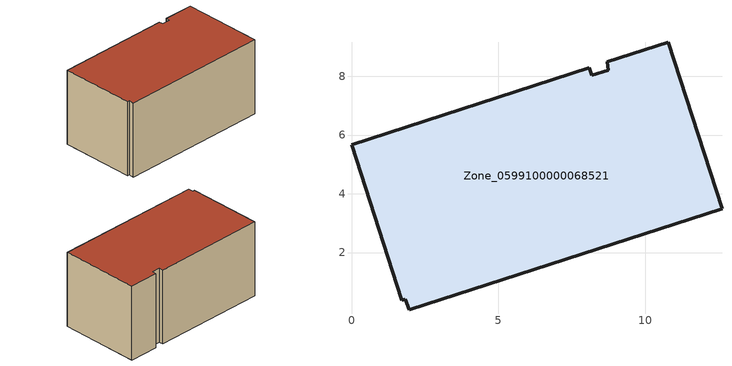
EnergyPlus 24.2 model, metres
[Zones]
Zone_0599100000068521
 floor ground (C_G): 8.18,8.03 8.74,8.2 8.7,8.49 10.79,9.17 12.61,3.5 1.96,0.04 1.84,0.41 1.71,0.37 0,5.67 8.09,8.29 z3.9
 wall outside (C_F): 12.61,3.5 10.79,9.17 8.7,8.49 8.74,8.2 8.18,8.03 8.09,8.29 0,5.67 1.71,0.37 1.84,0.41 1.96,0.04 12.61,3.5 z3.9:9.56
 roof outside (C_R): 1.84,0.41 1.96,0.04 12.61,3.5 10.79,9.17 8.7,8.49 8.74,8.2 8.18,8.03 8.09,8.29 0,5.67 1.71,0.37 z9.56
[BUILDING]
Pand.0599100000068521: North Axis=0; Terrain=City; Loads Convergence Tolerance Value=0.04; Temperature Convergence Tolerance Value=0.4; Solar Distribution=FullExterior; Maximum Number of Warmup Days=25; Minimum Number of Warmup Days=1
[Site:Location]
Rotterdam.The.Hague.AP_ZH_NLD Design_Conditions: Latitude=51.96; Longitude=4.45; Time Zone=1; Elevation=-4.5
[SITE:GROUNDTEMPERATURE:BUILDINGSURFACE]
18, 18, 18, 18, 18, 18, 18, 18, 18, 18, 18, 18
[MATERIAL] Thermal Absorptance=0.9; Solar Absorptance=0.7; Visible Absorptance=0.7
Name | Roughness | Thickness | Conductivity | Density | Specific Heat
G.TI.1946-1964 | MediumSmooth | 0.15 | 1 | 540 | 1210
F.TI.1946-1964 | Rough | 0.3 | 0.857143 | 1920 | 840
R.TI.1946-1964 | MediumRough | 0.2 | 0.277778 | 1500 | 1000
[CONSTRUCTION]
C_G: G.TI.1946-1964
C_F: F.TI.1946-1964
C_R: R.TI.1946-1964
[ZONE]
Zone_0599100000068521: Type=1; Multiplier=1; Ceiling Height=Autocalculate; Volume=Autocalculate; Floor Area=autocalculate; Part of Total Floor Area=Yes
[ZONEINFILTRATION:DESIGNFLOWRATE]
Infil_Zone_0599100000068521: Zone or ZoneList or Space or SpaceList=Zone_0599100000068521; Schedule=AlwaysOn; Design Flow Rate Calculation Method=Flow/Area; Flow Rate per Floor Area=0.003; Constant Term Coefficient=1; Temperature Term Coefficient=0; Velocity Term Coefficient=0; Velocity Squared Term Coefficient=0
[HVACTEMPLATE:ZONE:IDEALLOADSAIRSYSTEM]
Zone_0599100000068521: Maximum Heating Supply Air Temperature=50; Minimum Cooling Supply Air Temperature=13; Maximum Heating Supply Air Humidity Ratio=0.0156; Minimum Cooling Supply Air Humidity Ratio=0.0077; Heating Limit=NoLimit; Cooling Limit=NoLimit; Dehumidification Control Type=ConstantSensibleHeatRatio; Cooling Sensible Heat Ratio=0.7; Dehumidification Setpoint=60; Humidification Control Type=None; Humidification Setpoint=30; Outdoor Air Method=None; Outdoor Air Flow Rate per Person=0.00944; Outdoor Air Flow Rate per Zone Floor Area=0; Outdoor Air Flow Rate per Zone=0; Demand Controlled Ventilation Type=None; Outdoor Air Economizer Type=NoEconomizer; Heat Recovery Type=None; Sensible Heat Recovery Effectiveness=0.7; Latent Heat Recovery Effectiveness=0.65
[ZONECONTROL:THERMOSTAT]
ThermostatControl_Zone_0599100000068521: Zone or ZoneList=Zone_0599100000068521; Control Type Schedule=DualSetpointControlType; Control 1=Thermostat_Zone_0599100000068521; Temperature Difference Between Cutout And Setpoint=0
[THERMOSTATSETPOINT:DUALSETPOINT]
Thermostat_Zone_0599100000068521: Heating Setpoint Temperature Schedule=HeatingSetpoint_Zone_0599100000068521; Cooling Setpoint Temperature Schedule=CoolingSetpoint_Zone_0599100000068521
[SCHEDULE:COMPACT]
HeatingSetpoint_Zone_0599100000068521: Through: 12/31, For: AllDays, Until: 24:00, 21
CoolingSetpoint_Zone_0599100000068521: Through: 12/31, For: AllDays, Until: 24:00, 24
DualSetpointControlType: Through: 12/31, For: AllDays, Until: 24:00, 4
AlwaysOn: Through: 12/31, For: AllDays, Until: 24:00, 1
